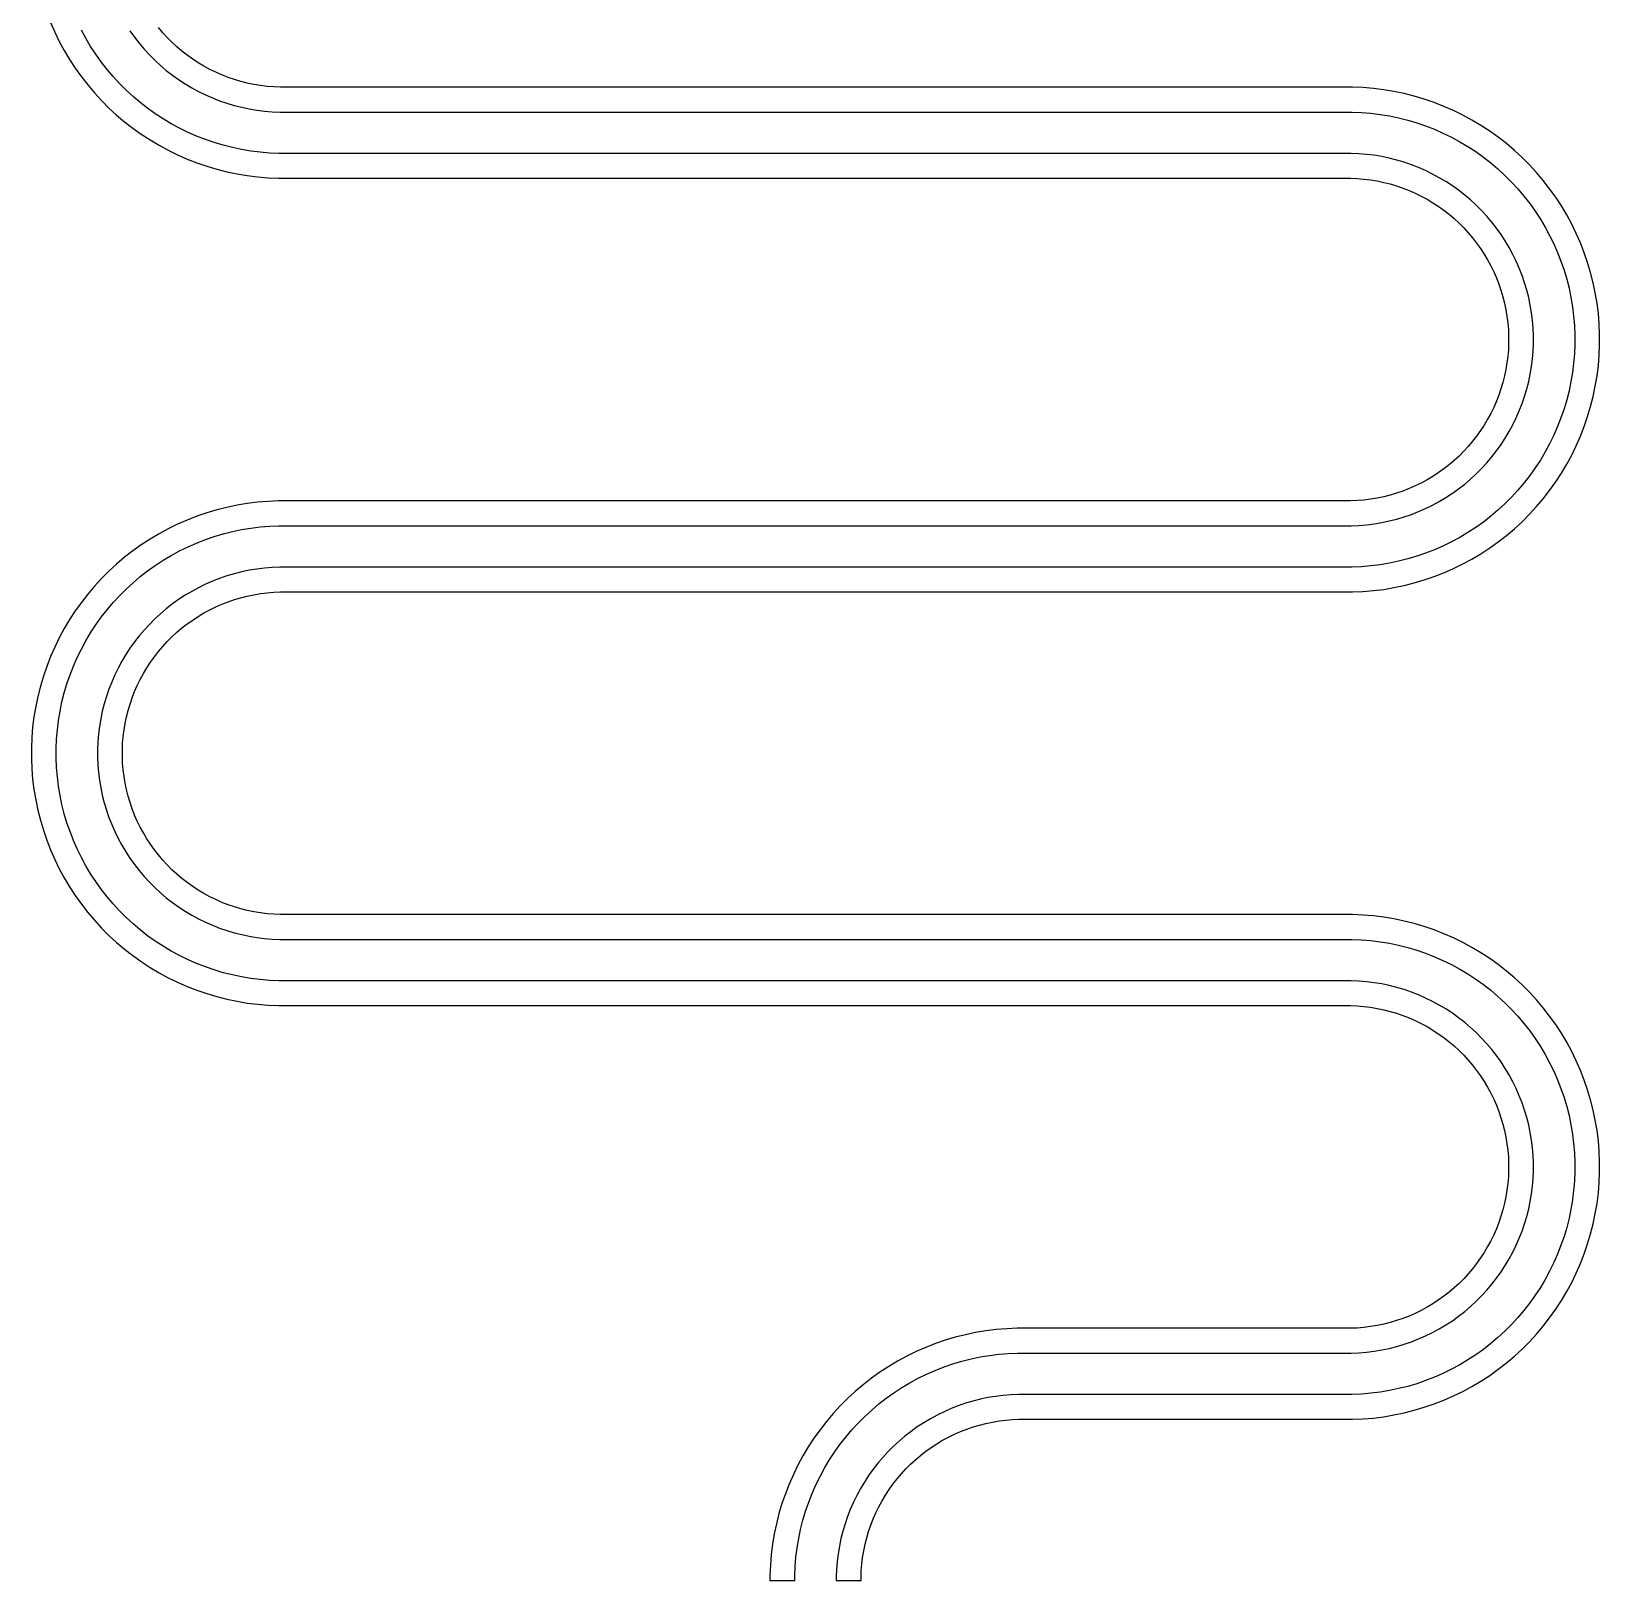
# Model space of a CAD drawing. Extents: x -3354 to 6958, y 9496 to 19808.
# Drawn here: x 959.3 to 1338.4, y 13526 to 13900.5 of the extents above; entities that cross this region are included whole.
import ezdxf

# ---------------------------------------------------------------- set-up
doc = ezdxf.new("R2010")
doc.units = 0
doc.layers.add('L1D0', color=3, linetype='CONTINUOUS')

msp = doc.modelspace()

# ---------------------------------------------------------------- linework, layer by layer
at = {"layer": 'L1D0'}
for points in [[(963.9, 13902.664), (964.913, 13900.355), (966.021, 13898.089), (967.221, 13895.871), (968.512, 13893.705), (969.892, 13891.594), (971.357, 13889.541), (972.906, 13887.551), (974.536, 13885.627), (976.244, 13883.771), (978.027, 13881.988), (979.883, 13880.28), (981.807, 13878.65), (983.797, 13877.101), (985.85, 13875.636), (987.961, 13874.256), (990.127, 13872.965), (992.345, 13871.765), (994.611, 13870.657), (996.92, 13869.644), (999.27, 13868.728), (1001.655, 13867.909), (1004.072, 13867.189), (1006.517, 13866.57), (1008.985, 13866.053), (1011.472, 13865.637), (1013.975, 13865.325), (1016.488, 13865.117), (1019.008, 13865.013), (1278.197, 13865.013), (1279.808, 13864.946), (1281.415, 13864.813), (1283.015, 13864.614), (1284.605, 13864.348), (1286.183, 13864.018), (1287.746, 13863.622), (1289.292, 13863.162), (1290.817, 13862.638), (1292.319, 13862.052), (1293.795, 13861.404), (1295.244, 13860.696), (1296.662, 13859.929), (1298.047, 13859.103), (1299.397, 13858.222), (1300.709, 13857.285), (1301.981, 13856.294), (1303.212, 13855.252), (1304.398, 13854.16), (1305.538, 13853.02), (1306.63, 13851.834), (1307.672, 13850.603), (1308.663, 13849.331), (1309.6, 13848.019), (1310.481, 13846.669), (1311.307, 13845.284), (1312.074, 13843.866), (1312.782, 13842.417), (1313.43, 13840.941), (1314.016, 13839.439), (1314.54, 13837.914), (1315, 13836.368), (1315.396, 13834.805), (1315.726, 13833.227), (1315.992, 13831.637), (1316.191, 13830.037), (1316.324, 13828.43), (1316.391, 13826.819), (1316.391, 13825.207), (1316.324, 13823.596), (1316.191, 13821.989), (1315.992, 13820.389), (1315.726, 13818.799), (1315.396, 13817.221), (1315, 13815.658), (1314.54, 13814.112), (1314.016, 13812.587), (1313.43, 13811.085), (1312.782, 13809.609), (1312.074, 13808.16), (1311.307, 13806.742), (1310.481, 13805.357), (1309.6, 13804.007), (1308.663, 13802.695), (1307.672, 13801.423), (1306.63, 13800.192), (1305.538, 13799.006), (1304.398, 13797.866), (1303.212, 13796.774), (1301.981, 13795.732), (1300.709, 13794.741), (1299.397, 13793.804), (1298.047, 13792.923), (1296.662, 13792.097), (1295.244, 13791.33), (1293.795, 13790.622), (1292.319, 13789.974), (1290.817, 13789.388), (1289.292, 13788.864), (1287.746, 13788.404), (1286.183, 13788.008), (1284.605, 13787.678), (1283.015, 13787.412), (1281.415, 13787.213), (1279.808, 13787.08), (1278.197, 13787.013), (1019.008, 13787.013), (1016.488, 13786.909), (1013.975, 13786.701), (1011.472, 13786.389), (1008.985, 13785.973), (1006.517, 13785.456), (1004.072, 13784.837), (1001.655, 13784.117), (999.27, 13783.298), (996.92, 13782.382), (994.611, 13781.369), (992.345, 13780.261), (990.127, 13779.061), (987.961, 13777.77), (985.85, 13776.39), (983.797, 13774.925), (981.807, 13773.376), (979.883, 13771.746), (978.027, 13770.038), (976.244, 13768.255), (974.536, 13766.399), (972.906, 13764.475), (971.357, 13762.485), (969.892, 13760.432), (968.512, 13758.321), (967.221, 13756.155), (966.021, 13753.937), (964.913, 13751.671), (963.9, 13749.362), (962.984, 13747.012), (962.165, 13744.627), (961.445, 13742.21), (960.826, 13739.765), (960.309, 13737.297), (959.893, 13734.81), (959.581, 13732.307), (959.373, 13729.794), (959.269, 13727.274), (959.269, 13724.752), (959.373, 13722.232), (959.581, 13719.719), (959.893, 13717.216), (960.309, 13714.729), (960.826, 13712.261), (961.445, 13709.816), (962.165, 13707.399), (962.984, 13705.014), (963.9, 13702.664), (964.913, 13700.355), (966.021, 13698.089), (967.221, 13695.871), (968.512, 13693.705), (969.892, 13691.594), (971.357, 13689.541), (972.906, 13687.551), (974.536, 13685.627), (976.244, 13683.771), (978.027, 13681.988), (979.883, 13680.28), (981.807, 13678.65), (983.797, 13677.101), (985.85, 13675.636), (987.961, 13674.256), (990.127, 13672.965), (992.345, 13671.765), (994.611, 13670.657), (996.92, 13669.644), (999.27, 13668.728), (1001.655, 13667.909), (1004.072, 13667.189), (1006.517, 13666.57), (1008.985, 13666.053), (1011.472, 13665.637), (1013.975, 13665.325), (1016.488, 13665.117), (1019.008, 13665.013), (1278.197, 13665.013), (1279.808, 13664.946), (1281.415, 13664.813), (1283.015, 13664.614), (1284.605, 13664.348), (1286.183, 13664.018), (1287.746, 13663.622), (1289.292, 13663.162), (1290.817, 13662.638), (1292.319, 13662.052), (1293.795, 13661.404), (1295.244, 13660.696), (1296.662, 13659.929), (1298.047, 13659.103), (1299.397, 13658.222), (1300.709, 13657.285), (1301.981, 13656.294), (1303.212, 13655.252), (1304.398, 13654.16), (1305.538, 13653.02), (1306.63, 13651.834), (1307.672, 13650.603), (1308.663, 13649.331), (1309.6, 13648.019), (1310.481, 13646.669), (1311.307, 13645.284), (1312.074, 13643.866), (1312.782, 13642.417), (1313.43, 13640.941), (1314.016, 13639.439), (1314.54, 13637.914), (1315, 13636.368), (1315.396, 13634.805), (1315.726, 13633.227), (1315.992, 13631.637), (1316.191, 13630.037), (1316.324, 13628.43), (1316.391, 13626.819), (1316.391, 13625.207), (1316.324, 13623.596), (1316.191, 13621.989), (1315.992, 13620.389), (1315.726, 13618.799), (1315.396, 13617.221), (1315, 13615.658), (1314.54, 13614.112), (1314.016, 13612.587), (1313.43, 13611.085), (1312.782, 13609.609), (1312.074, 13608.16), (1311.307, 13606.742), (1310.481, 13605.357), (1309.6, 13604.007), (1308.663, 13602.695), (1307.672, 13601.423), (1306.63, 13600.192), (1305.538, 13599.006), (1304.398, 13597.866), (1303.212, 13596.774), (1301.981, 13595.732), (1300.709, 13594.741), (1299.397, 13593.804), (1298.047, 13592.923), (1296.662, 13592.097), (1295.244, 13591.33), (1293.795, 13590.622), (1292.319, 13589.974), (1290.817, 13589.388), (1289.292, 13588.864), (1287.746, 13588.404), (1286.183, 13588.008), (1284.605, 13587.678), (1283.015, 13587.412), (1281.415, 13587.213), (1279.808, 13587.08), (1278.197, 13587.013), (1197.569, 13587.013), (1195.049, 13586.909), (1192.536, 13586.701), (1190.033, 13586.389), (1187.546, 13585.973), (1185.078, 13585.456), (1182.633, 13584.837), (1180.216, 13584.117), (1177.831, 13583.298), (1175.481, 13582.382), (1173.172, 13581.369), (1170.906, 13580.261), (1168.688, 13579.061), (1166.522, 13577.77), (1164.411, 13576.39), (1162.358, 13574.925), (1160.368, 13573.376), (1158.444, 13571.746), (1156.588, 13570.038), (1154.805, 13568.255), (1153.097, 13566.399), (1151.467, 13564.475), (1149.918, 13562.485), (1148.453, 13560.432), (1147.073, 13558.321), (1145.782, 13556.155), (1144.582, 13553.937), (1143.474, 13551.671), (1142.461, 13549.362), (1141.545, 13547.012), (1140.726, 13544.627), (1140.006, 13542.21), (1139.387, 13539.765), (1138.87, 13537.297), (1138.454, 13534.81), (1138.142, 13532.307), (1137.934, 13529.794), (1137.83, 13527.274), (1137.83, 13526.013), (1143.83, 13526.013), (1143.83, 13527.15), (1143.924, 13529.422), (1144.112, 13531.688), (1144.393, 13533.944), (1144.767, 13536.187), (1145.234, 13538.413), (1145.792, 13540.617), (1146.441, 13542.796), (1147.179, 13544.947), (1148.006, 13547.065), (1148.919, 13549.147), (1149.918, 13551.19), (1151, 13553.19), (1152.164, 13555.143), (1153.408, 13557.047), (1154.729, 13558.898), (1156.126, 13560.692), (1157.595, 13562.427), (1159.135, 13564.1), (1160.743, 13565.708), (1162.416, 13567.248), (1164.151, 13568.717), (1165.945, 13570.114), (1167.796, 13571.435), (1169.7, 13572.679), (1171.653, 13573.843), (1173.653, 13574.925), (1175.696, 13575.924), (1177.778, 13576.837), (1179.896, 13577.664), (1182.047, 13578.402), (1184.226, 13579.051), (1186.43, 13579.609), (1188.656, 13580.076), (1190.899, 13580.45), (1193.155, 13580.731), (1195.421, 13580.919), (1197.693, 13581.013), (1278.321, 13581.013), (1280.18, 13581.09), (1282.034, 13581.244), (1283.88, 13581.474), (1285.715, 13581.78), (1287.536, 13582.162), (1289.34, 13582.618), (1291.123, 13583.149), (1292.882, 13583.753), (1294.615, 13584.43), (1296.319, 13585.177), (1297.991, 13585.994), (1299.627, 13586.879), (1301.225, 13587.832), (1302.782, 13588.849), (1304.297, 13589.93), (1305.765, 13591.073), (1307.184, 13592.275), (1308.553, 13593.535), (1309.869, 13594.851), (1311.129, 13596.22), (1312.331, 13597.639), (1313.474, 13599.107), (1314.555, 13600.622), (1315.572, 13602.179), (1316.525, 13603.777), (1317.41, 13605.413), (1318.227, 13607.085), (1318.974, 13608.789), (1319.651, 13610.522), (1320.255, 13612.281), (1320.786, 13614.064), (1321.242, 13615.868), (1321.624, 13617.689), (1321.93, 13619.524), (1322.16, 13621.37), (1322.314, 13623.224), (1322.391, 13625.083), (1322.391, 13626.943), (1322.314, 13628.802), (1322.16, 13630.656), (1321.93, 13632.502), (1321.624, 13634.337), (1321.242, 13636.158), (1320.786, 13637.962), (1320.255, 13639.745), (1319.651, 13641.504), (1318.974, 13643.237), (1318.227, 13644.941), (1317.41, 13646.613), (1316.525, 13648.249), (1315.572, 13649.847), (1314.555, 13651.404), (1313.474, 13652.919), (1312.331, 13654.387), (1311.129, 13655.806), (1309.869, 13657.175), (1308.553, 13658.491), (1307.184, 13659.751), (1305.765, 13660.953), (1304.297, 13662.096), (1302.782, 13663.177), (1301.225, 13664.194), (1299.627, 13665.147), (1297.991, 13666.032), (1296.319, 13666.849), (1294.615, 13667.596), (1292.882, 13668.273), (1291.123, 13668.877), (1289.34, 13669.408), (1287.536, 13669.864), (1285.715, 13670.246), (1283.88, 13670.552), (1282.034, 13670.782), (1280.18, 13670.936), (1278.321, 13671.013), (1019.132, 13671.013), (1016.86, 13671.107), (1014.594, 13671.295), (1012.338, 13671.576), (1010.095, 13671.95), (1007.869, 13672.417), (1005.665, 13672.975), (1003.486, 13673.624), (1001.335, 13674.362), (999.217, 13675.189), (997.135, 13676.102), (995.092, 13677.101), (993.092, 13678.183), (991.139, 13679.347), (989.235, 13680.591), (987.384, 13681.912), (985.59, 13683.309), (983.855, 13684.778), (982.182, 13686.318), (980.574, 13687.926), (979.034, 13689.599), (977.565, 13691.334), (976.168, 13693.128), (974.847, 13694.979), (973.603, 13696.883), (972.439, 13698.836), (971.357, 13700.836), (970.358, 13702.879), (969.445, 13704.961), (968.618, 13707.079), (967.88, 13709.23), (967.231, 13711.409), (966.673, 13713.613), (966.206, 13715.839), (965.832, 13718.082), (965.551, 13720.338), (965.363, 13722.604), (965.269, 13724.876), (965.269, 13727.15), (965.363, 13729.422), (965.551, 13731.688), (965.832, 13733.944), (966.206, 13736.187), (966.673, 13738.413), (967.231, 13740.617), (967.88, 13742.796), (968.618, 13744.947), (969.445, 13747.065), (970.358, 13749.147), (971.357, 13751.19), (972.439, 13753.19), (973.603, 13755.143), (974.847, 13757.047), (976.168, 13758.898), (977.565, 13760.692), (979.034, 13762.427), (980.574, 13764.1), (982.182, 13765.708), (983.855, 13767.248), (985.59, 13768.717), (987.384, 13770.114), (989.235, 13771.435), (991.139, 13772.679), (993.092, 13773.843), (995.092, 13774.925), (997.135, 13775.924), (999.217, 13776.837), (1001.335, 13777.664), (1003.486, 13778.402), (1005.665, 13779.051), (1007.869, 13779.609), (1010.095, 13780.076), (1012.338, 13780.45), (1014.594, 13780.731), (1016.86, 13780.919), (1019.132, 13781.013), (1278.321, 13781.013), (1280.18, 13781.09), (1282.034, 13781.244), (1283.88, 13781.474), (1285.715, 13781.78), (1287.536, 13782.162), (1289.34, 13782.618), (1291.123, 13783.149), (1292.882, 13783.753), (1294.615, 13784.43), (1296.319, 13785.177), (1297.991, 13785.994), (1299.627, 13786.879), (1301.225, 13787.832), (1302.782, 13788.849), (1304.297, 13789.93), (1305.765, 13791.073), (1307.184, 13792.275), (1308.553, 13793.535), (1309.869, 13794.851), (1311.129, 13796.22), (1312.331, 13797.639), (1313.474, 13799.107), (1314.555, 13800.622), (1315.572, 13802.179), (1316.525, 13803.777), (1317.41, 13805.413), (1318.227, 13807.085), (1318.974, 13808.789), (1319.651, 13810.522), (1320.255, 13812.281), (1320.786, 13814.064), (1321.242, 13815.868), (1321.624, 13817.689), (1321.93, 13819.524), (1322.16, 13821.37), (1322.314, 13823.224), (1322.391, 13825.083), (1322.391, 13826.943), (1322.314, 13828.802), (1322.16, 13830.656), (1321.93, 13832.502), (1321.624, 13834.337), (1321.242, 13836.158), (1320.786, 13837.962), (1320.255, 13839.745), (1319.651, 13841.504), (1318.974, 13843.237), (1318.227, 13844.941), (1317.41, 13846.613), (1316.525, 13848.249), (1315.572, 13849.847), (1314.555, 13851.404), (1313.474, 13852.919), (1312.331, 13854.387), (1311.129, 13855.806), (1309.869, 13857.175), (1308.553, 13858.491), (1307.184, 13859.751), (1305.765, 13860.953), (1304.297, 13862.096), (1302.782, 13863.177), (1301.225, 13864.194), (1299.627, 13865.147), (1297.991, 13866.032), (1296.319, 13866.849), (1294.615, 13867.596), (1292.882, 13868.273), (1291.123, 13868.877), (1289.34, 13869.408), (1287.536, 13869.864), (1285.715, 13870.246), (1283.88, 13870.552), (1282.034, 13870.782), (1280.18, 13870.936), (1278.321, 13871.013), (1019.132, 13871.013), (1016.86, 13871.107), (1014.594, 13871.295), (1012.338, 13871.576), (1010.095, 13871.95), (1007.869, 13872.417), (1005.665, 13872.975), (1003.486, 13873.624), (1001.335, 13874.362), (999.217, 13875.189), (997.135, 13876.102), (995.092, 13877.101), (993.092, 13878.183), (991.139, 13879.347), (989.235, 13880.591), (987.384, 13881.912), (985.59, 13883.309), (983.855, 13884.778), (982.182, 13886.318), (980.574, 13887.926), (979.034, 13889.599), (977.565, 13891.334), (976.168, 13893.128), (974.847, 13894.979), (973.603, 13896.883), (972.439, 13898.836), (971.357, 13900.836)], [(983.105, 13900.622), (984.186, 13899.107), (985.329, 13897.639), (986.531, 13896.22), (987.791, 13894.851), (989.107, 13893.535), (990.476, 13892.275), (991.895, 13891.073), (993.363, 13889.93), (994.878, 13888.849), (996.435, 13887.832), (998.033, 13886.879), (999.669, 13885.994), (1001.341, 13885.177), (1003.045, 13884.43), (1004.778, 13883.753), (1006.537, 13883.149), (1008.32, 13882.618), (1010.124, 13882.162), (1011.945, 13881.78), (1013.78, 13881.474), (1015.626, 13881.244), (1017.48, 13881.09), (1019.339, 13881.013), (1278.528, 13881.013), (1280.8, 13880.919), (1283.066, 13880.731), (1285.322, 13880.45), (1287.565, 13880.076), (1289.791, 13879.609), (1291.995, 13879.051), (1294.174, 13878.402), (1296.325, 13877.664), (1298.443, 13876.837), (1300.525, 13875.924), (1302.568, 13874.925), (1304.568, 13873.843), (1306.521, 13872.679), (1308.425, 13871.435), (1310.276, 13870.114), (1312.07, 13868.717), (1313.805, 13867.248), (1315.478, 13865.708), (1317.086, 13864.1), (1318.626, 13862.427), (1320.095, 13860.692), (1321.492, 13858.898), (1322.813, 13857.047), (1324.057, 13855.143), (1325.221, 13853.19), (1326.303, 13851.19), (1327.302, 13849.147), (1328.215, 13847.065), (1329.042, 13844.947), (1329.78, 13842.796), (1330.429, 13840.617), (1330.987, 13838.413), (1331.454, 13836.187), (1331.828, 13833.944), (1332.109, 13831.688), (1332.297, 13829.422), (1332.391, 13827.15), (1332.391, 13824.876), (1332.297, 13822.604), (1332.109, 13820.338), (1331.828, 13818.082), (1331.454, 13815.839), (1330.987, 13813.613), (1330.429, 13811.409), (1329.78, 13809.23), (1329.042, 13807.079), (1328.215, 13804.961), (1327.302, 13802.879), (1326.303, 13800.836), (1325.221, 13798.836), (1324.057, 13796.883), (1322.813, 13794.979), (1321.492, 13793.128), (1320.095, 13791.334), (1318.626, 13789.599), (1317.086, 13787.926), (1315.478, 13786.318), (1313.805, 13784.778), (1312.07, 13783.309), (1310.276, 13781.912), (1308.425, 13780.591), (1306.521, 13779.347), (1304.568, 13778.183), (1302.568, 13777.101), (1300.525, 13776.102), (1298.443, 13775.189), (1296.325, 13774.362), (1294.174, 13773.624), (1291.995, 13772.975), (1289.791, 13772.417), (1287.565, 13771.95), (1285.322, 13771.576), (1283.066, 13771.295), (1280.8, 13771.107), (1278.528, 13771.013), (1019.339, 13771.013), (1017.48, 13770.936), (1015.626, 13770.782), (1013.78, 13770.552), (1011.945, 13770.246), (1010.124, 13769.864), (1008.32, 13769.408), (1006.537, 13768.877), (1004.778, 13768.273), (1003.045, 13767.596), (1001.341, 13766.849), (999.669, 13766.032), (998.033, 13765.147), (996.435, 13764.194), (994.878, 13763.177), (993.363, 13762.096), (991.895, 13760.953), (990.476, 13759.751), (989.107, 13758.491), (987.791, 13757.175), (986.531, 13755.806), (985.329, 13754.387), (984.186, 13752.919), (983.105, 13751.404), (982.088, 13749.847), (981.135, 13748.249), (980.25, 13746.613), (979.433, 13744.941), (978.686, 13743.237), (978.009, 13741.504), (977.405, 13739.745), (976.874, 13737.962), (976.418, 13736.158), (976.036, 13734.337), (975.73, 13732.502), (975.5, 13730.656), (975.346, 13728.802), (975.269, 13726.943), (975.269, 13725.083), (975.346, 13723.224), (975.5, 13721.37), (975.73, 13719.524), (976.036, 13717.689), (976.418, 13715.868), (976.874, 13714.064), (977.405, 13712.281), (978.009, 13710.522), (978.686, 13708.789), (979.433, 13707.085), (980.25, 13705.413), (981.135, 13703.777), (982.088, 13702.179), (983.105, 13700.622), (984.186, 13699.107), (985.329, 13697.639), (986.531, 13696.22), (987.791, 13694.851), (989.107, 13693.535), (990.476, 13692.275), (991.895, 13691.073), (993.363, 13689.93), (994.878, 13688.849), (996.435, 13687.832), (998.033, 13686.879), (999.669, 13685.994), (1001.341, 13685.177), (1003.045, 13684.43), (1004.778, 13683.753), (1006.537, 13683.149), (1008.32, 13682.618), (1010.124, 13682.162), (1011.945, 13681.78), (1013.78, 13681.474), (1015.626, 13681.244), (1017.48, 13681.09), (1019.339, 13681.013), (1278.528, 13681.013), (1280.8, 13680.919), (1283.066, 13680.731), (1285.322, 13680.45), (1287.565, 13680.076), (1289.791, 13679.609), (1291.995, 13679.051), (1294.174, 13678.402), (1296.325, 13677.664), (1298.443, 13676.837), (1300.525, 13675.924), (1302.568, 13674.925), (1304.568, 13673.843), (1306.521, 13672.679), (1308.425, 13671.435), (1310.276, 13670.114), (1312.07, 13668.717), (1313.805, 13667.248), (1315.478, 13665.708), (1317.086, 13664.1), (1318.626, 13662.427), (1320.095, 13660.692), (1321.492, 13658.898), (1322.813, 13657.047), (1324.057, 13655.143), (1325.221, 13653.19), (1326.303, 13651.19), (1327.302, 13649.147), (1328.215, 13647.065), (1329.042, 13644.947), (1329.78, 13642.796), (1330.429, 13640.617), (1330.987, 13638.413), (1331.454, 13636.187), (1331.828, 13633.944), (1332.109, 13631.688), (1332.297, 13629.422), (1332.391, 13627.15), (1332.391, 13624.876), (1332.297, 13622.604), (1332.109, 13620.338), (1331.828, 13618.082), (1331.454, 13615.839), (1330.987, 13613.613), (1330.429, 13611.409), (1329.78, 13609.23), (1329.042, 13607.079), (1328.215, 13604.961), (1327.302, 13602.879), (1326.303, 13600.836), (1325.221, 13598.836), (1324.057, 13596.883), (1322.813, 13594.979), (1321.492, 13593.128), (1320.095, 13591.334), (1318.626, 13589.599), (1317.086, 13587.926), (1315.478, 13586.318), (1313.805, 13584.778), (1312.07, 13583.309), (1310.276, 13581.912), (1308.425, 13580.591), (1306.521, 13579.347), (1304.568, 13578.183), (1302.568, 13577.101), (1300.525, 13576.102), (1298.443, 13575.189), (1296.325, 13574.362), (1294.174, 13573.624), (1291.995, 13572.975), (1289.791, 13572.417), (1287.565, 13571.95), (1285.322, 13571.576), (1283.066, 13571.295), (1280.8, 13571.107), (1278.528, 13571.013), (1197.9, 13571.013), (1196.041, 13570.936), (1194.187, 13570.782), (1192.341, 13570.552), (1190.506, 13570.246), (1188.685, 13569.864), (1186.881, 13569.408), (1185.098, 13568.877), (1183.339, 13568.273), (1181.606, 13567.596), (1179.902, 13566.849), (1178.23, 13566.032), (1176.594, 13565.147), (1174.996, 13564.194), (1173.439, 13563.177), (1171.924, 13562.096), (1170.456, 13560.953), (1169.037, 13559.751), (1167.668, 13558.491), (1166.352, 13557.175), (1165.092, 13555.806), (1163.89, 13554.387), (1162.747, 13552.919), (1161.666, 13551.404), (1160.649, 13549.847), (1159.696, 13548.249), (1158.811, 13546.613), (1157.994, 13544.941), (1157.247, 13543.237), (1156.57, 13541.504), (1155.966, 13539.745), (1155.435, 13537.962), (1154.979, 13536.158), (1154.597, 13534.337), (1154.291, 13532.502), (1154.061, 13530.656), (1153.907, 13528.802), (1153.83, 13526.943), (1153.83, 13526.013), (1159.83, 13526.013), (1159.83, 13526.819), (1159.897, 13528.43), (1160.03, 13530.037), (1160.229, 13531.637), (1160.495, 13533.227), (1160.825, 13534.805), (1161.221, 13536.368), (1161.681, 13537.914), (1162.205, 13539.439), (1162.791, 13540.941), (1163.439, 13542.417), (1164.147, 13543.866), (1164.914, 13545.284), (1165.74, 13546.669), (1166.621, 13548.019), (1167.558, 13549.331), (1168.549, 13550.603), (1169.591, 13551.834), (1170.683, 13553.02), (1171.823, 13554.16), (1173.009, 13555.252), (1174.24, 13556.294), (1175.512, 13557.285), (1176.824, 13558.222), (1178.174, 13559.103), (1179.559, 13559.929), (1180.977, 13560.696), (1182.426, 13561.404), (1183.902, 13562.052), (1185.404, 13562.638), (1186.929, 13563.162), (1188.475, 13563.622), (1190.038, 13564.018), (1191.616, 13564.348), (1193.206, 13564.614), (1194.806, 13564.813), (1196.413, 13564.946), (1198.024, 13565.013), (1278.652, 13565.013), (1281.172, 13565.117), (1283.685, 13565.325), (1286.188, 13565.637), (1288.675, 13566.053), (1291.143, 13566.57), (1293.588, 13567.189), (1296.005, 13567.909), (1298.39, 13568.728), (1300.74, 13569.644), (1303.049, 13570.657), (1305.315, 13571.765), (1307.533, 13572.965), (1309.699, 13574.256), (1311.81, 13575.636), (1313.863, 13577.101), (1315.853, 13578.65), (1317.777, 13580.28), (1319.633, 13581.988), (1321.416, 13583.771), (1323.124, 13585.627), (1324.754, 13587.551), (1326.303, 13589.541), (1327.768, 13591.594), (1329.148, 13593.705), (1330.439, 13595.871), (1331.639, 13598.089), (1332.747, 13600.355), (1333.76, 13602.664), (1334.676, 13605.014), (1335.495, 13607.399), (1336.215, 13609.816), (1336.834, 13612.261), (1337.351, 13614.729), (1337.767, 13617.216), (1338.079, 13619.719), (1338.287, 13622.232), (1338.391, 13624.752), (1338.391, 13627.274), (1338.287, 13629.794), (1338.079, 13632.307), (1337.767, 13634.81), (1337.351, 13637.297), (1336.834, 13639.765), (1336.215, 13642.21), (1335.495, 13644.627), (1334.676, 13647.012), (1333.76, 13649.362), (1332.747, 13651.671), (1331.639, 13653.937), (1330.439, 13656.155), (1329.148, 13658.321), (1327.768, 13660.432), (1326.303, 13662.485), (1324.754, 13664.475), (1323.124, 13666.399), (1321.416, 13668.255), (1319.633, 13670.038), (1317.777, 13671.746), (1315.853, 13673.376), (1313.863, 13674.925), (1311.81, 13676.39), (1309.699, 13677.77), (1307.533, 13679.061), (1305.315, 13680.261), (1303.049, 13681.369), (1300.74, 13682.382), (1298.39, 13683.298), (1296.005, 13684.117), (1293.588, 13684.837), (1291.143, 13685.456), (1288.675, 13685.973), (1286.188, 13686.389), (1283.685, 13686.701), (1281.172, 13686.909), (1278.652, 13687.013), (1019.463, 13687.013), (1017.852, 13687.08), (1016.245, 13687.213), (1014.645, 13687.412), (1013.055, 13687.678), (1011.477, 13688.008), (1009.914, 13688.404), (1008.368, 13688.864), (1006.843, 13689.388), (1005.341, 13689.974), (1003.865, 13690.622), (1002.416, 13691.33), (1000.998, 13692.097), (999.613, 13692.923), (998.263, 13693.804), (996.951, 13694.741), (995.679, 13695.732), (994.448, 13696.774), (993.262, 13697.866), (992.122, 13699.006), (991.03, 13700.192), (989.988, 13701.423), (988.997, 13702.695), (988.06, 13704.007), (987.179, 13705.357), (986.353, 13706.742), (985.586, 13708.16), (984.878, 13709.609), (984.23, 13711.085), (983.644, 13712.587), (983.12, 13714.112), (982.66, 13715.658), (982.264, 13717.221), (981.934, 13718.799), (981.668, 13720.389), (981.469, 13721.989), (981.336, 13723.596), (981.269, 13725.207), (981.269, 13726.819), (981.336, 13728.43), (981.469, 13730.037), (981.668, 13731.637), (981.934, 13733.227), (982.264, 13734.805), (982.66, 13736.368), (983.12, 13737.914), (983.644, 13739.439), (984.23, 13740.941), (984.878, 13742.417), (985.586, 13743.866), (986.353, 13745.284), (987.179, 13746.669), (988.06, 13748.019), (988.997, 13749.331), (989.988, 13750.603), (991.03, 13751.834), (992.122, 13753.02), (993.262, 13754.16), (994.448, 13755.252), (995.679, 13756.294), (996.951, 13757.285), (998.263, 13758.222), (999.613, 13759.103), (1000.998, 13759.929), (1002.416, 13760.696), (1003.865, 13761.404), (1005.341, 13762.052), (1006.843, 13762.638), (1008.368, 13763.162), (1009.914, 13763.622), (1011.477, 13764.018), (1013.055, 13764.348), (1014.645, 13764.614), (1016.245, 13764.813), (1017.852, 13764.946), (1019.463, 13765.013), (1278.652, 13765.013), (1281.172, 13765.117), (1283.685, 13765.325), (1286.188, 13765.637), (1288.675, 13766.053), (1291.143, 13766.57), (1293.588, 13767.189), (1296.005, 13767.909), (1298.39, 13768.728), (1300.74, 13769.644), (1303.049, 13770.657), (1305.315, 13771.765), (1307.533, 13772.965), (1309.699, 13774.256), (1311.81, 13775.636), (1313.863, 13777.101), (1315.853, 13778.65), (1317.777, 13780.28), (1319.633, 13781.988), (1321.416, 13783.771), (1323.124, 13785.627), (1324.754, 13787.551), (1326.303, 13789.541), (1327.768, 13791.594), (1329.148, 13793.705), (1330.439, 13795.871), (1331.639, 13798.089), (1332.747, 13800.355), (1333.76, 13802.664), (1334.676, 13805.014), (1335.495, 13807.399), (1336.215, 13809.816), (1336.834, 13812.261), (1337.351, 13814.729), (1337.767, 13817.216), (1338.079, 13819.719), (1338.287, 13822.232), (1338.391, 13824.752), (1338.391, 13827.274), (1338.287, 13829.794), (1338.079, 13832.307), (1337.767, 13834.81), (1337.351, 13837.297), (1336.834, 13839.765), (1336.215, 13842.21), (1335.495, 13844.627), (1334.676, 13847.012), (1333.76, 13849.362), (1332.747, 13851.671), (1331.639, 13853.937), (1330.439, 13856.155), (1329.148, 13858.321), (1327.768, 13860.432), (1326.303, 13862.485), (1324.754, 13864.475), (1323.124, 13866.399), (1321.416, 13868.255), (1319.633, 13870.038), (1317.777, 13871.746), (1315.853, 13873.376), (1313.863, 13874.925), (1311.81, 13876.39), (1309.699, 13877.77), (1307.533, 13879.061), (1305.315, 13880.261), (1303.049, 13881.369), (1300.74, 13882.382), (1298.39, 13883.298), (1296.005, 13884.117), (1293.588, 13884.837), (1291.143, 13885.456), (1288.675, 13885.973), (1286.188, 13886.389), (1283.685, 13886.701), (1281.172, 13886.909), (1278.652, 13887.013), (1019.463, 13887.013), (1017.852, 13887.08), (1016.245, 13887.213), (1014.645, 13887.412), (1013.055, 13887.678), (1011.477, 13888.008), (1009.914, 13888.404), (1008.368, 13888.864), (1006.843, 13889.388), (1005.341, 13889.974), (1003.865, 13890.622), (1002.416, 13891.33), (1000.998, 13892.097), (999.613, 13892.923), (998.263, 13893.804), (996.951, 13894.741), (995.679, 13895.732), (994.448, 13896.774), (993.262, 13897.866), (992.122, 13899.006), (991.03, 13900.192), (989.988, 13901.423)]]:
    msp.add_lwpolyline(points, dxfattribs=at)

doc.saveas('drawing.dxf')
